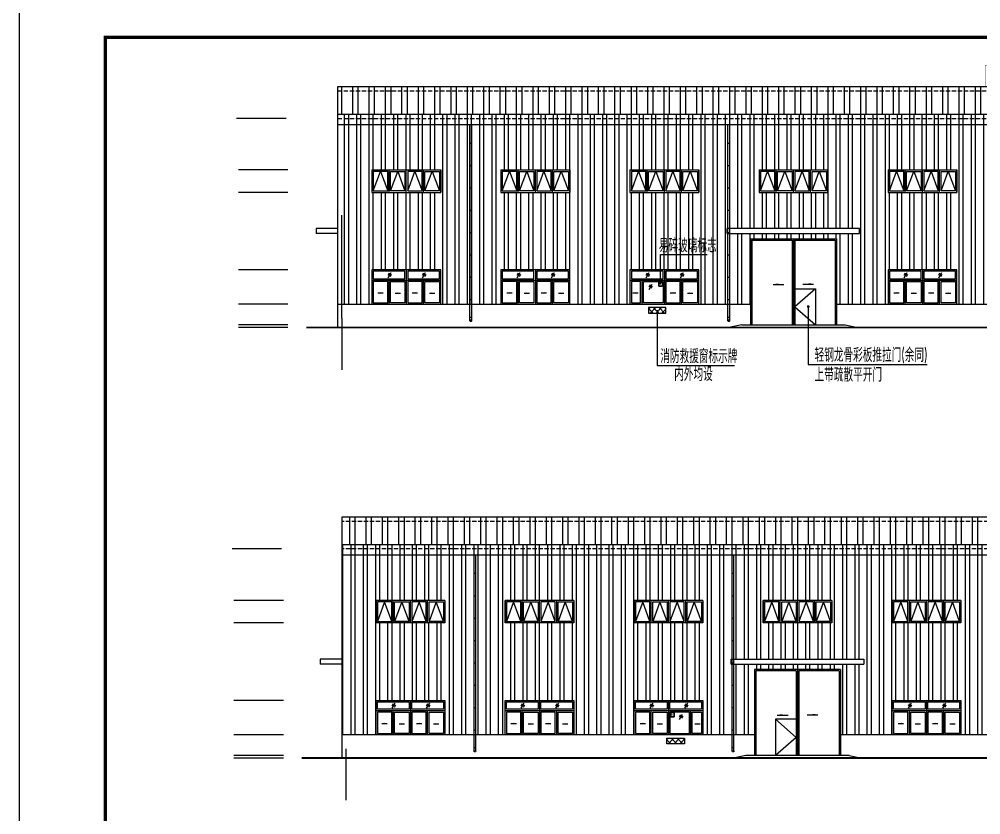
# Model space of a CAD drawing. Extents: x -266287 to 275962, y -324567 to 363765.
# Drawn here: x -220365 to -164476, y -203758 to -157517 of the extents above; entities that cross this region are included whole.
import ezdxf

# ---------------------------------------------------------------- set-up
doc = ezdxf.new("R2010")
doc.units = 0
doc.header["$LTSCALE"] = 1000
doc.linetypes.add('DASH', pattern=[0.35, 0.25, -0.1])
doc.layers.get('0').update_dxf_attribs({"linetype": 'CONTINUOUS'})
for name, color, linetype in [('AXIS', 3, 'CONTINUOUS'), ('DIM_ELEV', 3, 'CONTINUOUS'), ('DIM_LEAD', 3, 'CONTINUOUS'), ('E_WINDOW', 4, 'CONTINUOUS'), ('Elevation', 41, 'CONTINUOUS'), ('PUB_TITLE', 4, 'CONTINUOUS'), ('WALL', 9, 'CONTINUOUS'), ('WINDOW_TEXT', 7, 'CONTINUOUS')]:
    doc.layers.add(name, color=color, linetype=linetype)
doc.styles.add('TSSD_Num', font='Tssdeng.shx', dxfattribs={"width": 0.7, "bigfont": 'hztxt.shx'})

msp = doc.modelspace()

# ---------------------------------------------------------------- hatches: boundary and pattern name
h = msp.add_hatch()
h.set_pattern_fill('ANSI32', color=4, scale=200, angle=45, style=0)
h.set_pattern_definition([(90, (0, 0), (-952.5, 6e-14), []), (90, (317.5, 317.5), (-952.5, 6e-14), [])])
h.paths.add_polyline_path([(-201855.20461, -163029.98646), (-201855.20461, -161429.98646), (-164215.20461, -161429.98646), (-164215.20461, -161779.98646), (-134015.20461, -161779.98646), (-134015.20461, -161429.98646), (-96375.20461, -161429.98646), (-96375.20461, -163029.98646)])
h = msp.add_hatch()
h.set_pattern_fill('ANSI32', color=256, scale=150, angle=45, style=0)
h.set_pattern_definition([(90, (0, 0), (-714.375, 1e-13), []), (90, (238.1, 238.1), (-714.375, 1e-13), [])])
h.paths.add_polyline_path([(-201855.20461, -163029.98646), (-96375.20461, -163029.98646), (-96375.20461, -174079.83697), (-201855.20461, -174079.83697)])
h.paths.add_polyline_path([(-177865.20461, -174079.83697), (-172865.20461, -174079.83697), (-172865.20461, -170279.83646), (-177865.20461, -170279.83646)], flags=16)
h.paths.add_polyline_path([(-179215.20461, -169979.98646), (-171515.20461, -169979.98646), (-171515.20461, -169679.98646), (-179215.20461, -169679.98646)], flags=16)
h.paths.add_polyline_path([(-125365.20461, -174079.83697), (-120365.20461, -174079.83697), (-120365.20461, -170279.83646), (-125365.20461, -170279.83646)], flags=16)
h.paths.add_polyline_path([(-199865.20461, -174079.83697), (-195865.20461, -174079.83697), (-195865.20461, -172079.83713), (-199865.20461, -172079.83713)], flags=16)
h.paths.add_polyline_path([(-199865.20461, -167580.25264), (-195865.20461, -167580.25264), (-195865.20461, -166280.25264), (-199865.20461, -166280.25264)], flags=16)
h.paths.add_polyline_path([(-192365.20461, -167580.25264), (-188365.20461, -167580.25264), (-188365.20461, -166280.25264), (-192365.20461, -166280.25264)], flags=16)
h.paths.add_polyline_path([(-192365.20461, -174079.83697), (-188365.20461, -174079.83697), (-188365.20461, -172079.83713), (-192365.20461, -172079.83713)], flags=16)
h.paths.add_polyline_path([(-184865.20461, -167580.25264), (-180865.20461, -167580.25264), (-180865.20461, -166280.25264), (-184865.20461, -166280.25264)], flags=16)
h.paths.add_polyline_path([(-177365.20461, -167580.25264), (-173365.20461, -167580.25264), (-173365.20461, -166280.25264), (-177365.20461, -166280.25264)], flags=16)
h.paths.add_polyline_path([(-169865.20461, -167580.25264), (-165865.20461, -167580.25264), (-165865.20461, -166280.25264), (-169865.20461, -166280.25264)], flags=16)
h.paths.add_polyline_path([(-162365.20461, -167580.25264), (-158365.20461, -167580.25264), (-158365.20461, -166280.25264), (-162365.20461, -166280.25264)], flags=16)
h.paths.add_polyline_path([(-154865.20461, -167580.25264), (-150865.20461, -167580.25264), (-150865.20461, -166280.25264), (-154865.20461, -166280.25264)], flags=16)
h.paths.add_polyline_path([(-147365.20461, -167580.25264), (-143365.20461, -167580.25264), (-143365.20461, -166280.25264), (-147365.20461, -166280.25264)], flags=16)
h.paths.add_polyline_path([(-139865.20461, -167580.25264), (-135865.20461, -167580.25264), (-135865.20461, -166280.25264), (-139865.20461, -166280.25264)], flags=16)
h.paths.add_polyline_path([(-132365.20461, -167580.25264), (-128365.20461, -167580.25264), (-128365.20461, -166280.25264), (-132365.20461, -166280.25264)], flags=16)
h.paths.add_polyline_path([(-124865.20461, -167580.25264), (-120865.20461, -167580.25264), (-120865.20461, -166280.25264), (-124865.20461, -166280.25264)], flags=16)
h.paths.add_polyline_path([(-117365.20461, -167580.25264), (-113365.20461, -167580.25264), (-113365.20461, -166280.25264), (-117365.20461, -166280.25264)], flags=16)
h.paths.add_polyline_path([(-109865.20461, -167580.25264), (-105865.20461, -167580.25264), (-105865.20461, -166280.25264), (-109865.20461, -166280.25264)], flags=16)
h.paths.add_polyline_path([(-102365.20461, -167580.25264), (-98365.20461, -167580.25264), (-98365.20461, -166280.25264), (-102365.20461, -166280.25264)], flags=16)
h.paths.add_polyline_path([(-102365.20461, -174079.83697), (-98365.20461, -174079.83697), (-98365.20461, -172079.83713), (-102365.20461, -172079.83713)], flags=16)
h.paths.add_polyline_path([(-109865.20461, -174079.83697), (-105865.20461, -174079.83697), (-105865.20461, -172079.83713), (-109865.20461, -172079.83713)], flags=16)
h.paths.add_polyline_path([(-117365.20461, -174079.83697), (-113365.20461, -174079.83697), (-113365.20461, -172079.83713), (-117365.20461, -172079.83713)], flags=16)
h.paths.add_polyline_path([(-132365.20461, -174079.83697), (-128365.20461, -174079.83697), (-128365.20461, -172079.83713), (-132365.20461, -172079.83713)], flags=16)
h.paths.add_polyline_path([(-139865.20461, -174079.83697), (-135865.20461, -174079.83697), (-135865.20461, -172079.83713), (-139865.20461, -172079.83713)], flags=16)
h.paths.add_polyline_path([(-147365.20461, -174079.83697), (-143365.20461, -174079.83697), (-143365.20461, -172079.83713), (-147365.20461, -172079.83713)], flags=16)
h.paths.add_polyline_path([(-154865.20461, -174079.83697), (-150865.20461, -174079.83697), (-150865.20461, -172079.83713), (-154865.20461, -172079.83713)], flags=16)
h.paths.add_polyline_path([(-162365.20461, -174079.83697), (-158365.20461, -174079.83697), (-158365.20461, -172079.83713), (-162365.20461, -172079.83713)], flags=16)
h.paths.add_polyline_path([(-169865.20461, -174079.83697), (-165865.20461, -174079.83697), (-165865.20461, -172079.83713), (-169865.20461, -172079.83713)], flags=16)
h.paths.add_polyline_path([(-184865.20461, -174079.83697), (-180865.20461, -174079.83697), (-180865.20461, -172079.83713), (-184865.20461, -172079.83713)], flags=16)
h.paths.add_polyline_path([(-126715.20461, -169979.98646), (-119015.20461, -169979.98646), (-119015.20461, -169679.98646), (-126715.20461, -169679.98646)], flags=16)
for points in [[(-183114.35864, -172919.03767, 1), (-183052.92676, -172919.03767, 1)], [(-182377.02028, -197948.15678, -1), (-182438.45215, -197948.15678, -1)]]:
    msp.add_hatch(color=256).paths.add_polyline_path(points)
h = msp.add_hatch()
h.set_pattern_fill('ANSI32', color=4, scale=200, angle=45, style=0)
h.set_pattern_definition([(90, (-297991.4, -25029.1), (952.5, 6e-14), []), (90, (-298308.9, -24711.6), (952.5, 6e-14), [])])
h.paths.add_polyline_path([(-96136.17431, -188059.10558), (-96136.17431, -186459.10558), (-133776.17431, -186459.10558), (-133776.17431, -186809.10558), (-163976.17431, -186809.10558), (-163976.17431, -186459.10558), (-201616.17431, -186459.10558), (-201616.17431, -188059.10558)])
h = msp.add_hatch()
h.set_pattern_fill('ANSI32', color=256, scale=150, angle=45, style=0)
h.set_pattern_definition([(90, (-297991.4, -25029.1), (714.375, 1e-13), []), (90, (-298229.5, -24791), (714.375, 1e-13), [])])
h.paths.add_polyline_path([(-96136.17431, -188059.10558), (-201616.17431, -188059.10558), (-201616.17431, -199108.95608), (-96136.17431, -199108.95608)])
h.paths.add_polyline_path([(-120126.17431, -199108.95608), (-125126.17431, -199108.95608), (-125126.17431, -195308.95558), (-120126.17431, -195308.95558)], flags=16)
h.paths.add_polyline_path([(-118776.17431, -195009.10558), (-126476.17431, -195009.10558), (-126476.17431, -194709.10558), (-118776.17431, -194709.10558)], flags=16)
h.paths.add_polyline_path([(-172626.17431, -199108.95608), (-177626.17431, -199108.95608), (-177626.17431, -195308.95558), (-172626.17431, -195308.95558)], flags=16)
h.paths.add_polyline_path([(-98126.17431, -199108.95608), (-102126.17431, -199108.95608), (-102126.17431, -197108.95625), (-98126.17431, -197108.95625)], flags=16)
h.paths.add_polyline_path([(-98126.17431, -192609.37175), (-102126.17431, -192609.37175), (-102126.17431, -191309.37175), (-98126.17431, -191309.37175)], flags=16)
h.paths.add_polyline_path([(-105626.17431, -192609.37175), (-109626.17431, -192609.37175), (-109626.17431, -191309.37175), (-105626.17431, -191309.37175)], flags=16)
h.paths.add_polyline_path([(-105626.17431, -199108.95608), (-109626.17431, -199108.95608), (-109626.17431, -197108.95625), (-105626.17431, -197108.95625)], flags=16)
h.paths.add_polyline_path([(-113126.17431, -192609.37175), (-117126.17431, -192609.37175), (-117126.17431, -191309.37175), (-113126.17431, -191309.37175)], flags=16)
h.paths.add_polyline_path([(-120626.17431, -192609.37175), (-124626.17431, -192609.37175), (-124626.17431, -191309.37175), (-120626.17431, -191309.37175)], flags=16)
h.paths.add_polyline_path([(-128126.17431, -192609.37175), (-132126.17431, -192609.37175), (-132126.17431, -191309.37175), (-128126.17431, -191309.37175)], flags=16)
h.paths.add_polyline_path([(-135626.17431, -192609.37175), (-139626.17431, -192609.37175), (-139626.17431, -191309.37175), (-135626.17431, -191309.37175)], flags=16)
h.paths.add_polyline_path([(-143126.17431, -192609.37175), (-147126.17431, -192609.37175), (-147126.17431, -191309.37175), (-143126.17431, -191309.37175)], flags=16)
h.paths.add_polyline_path([(-150626.17431, -192609.37175), (-154626.17431, -192609.37175), (-154626.17431, -191309.37175), (-150626.17431, -191309.37175)], flags=16)
h.paths.add_polyline_path([(-158126.17431, -192609.37175), (-162126.17431, -192609.37175), (-162126.17431, -191309.37175), (-158126.17431, -191309.37175)], flags=16)
h.paths.add_polyline_path([(-165626.17431, -192609.37175), (-169626.17431, -192609.37175), (-169626.17431, -191309.37175), (-165626.17431, -191309.37175)], flags=16)
h.paths.add_polyline_path([(-173126.17431, -192609.37175), (-177126.17431, -192609.37175), (-177126.17431, -191309.37175), (-173126.17431, -191309.37175)], flags=16)
h.paths.add_polyline_path([(-180626.17431, -192609.37175), (-184626.17431, -192609.37175), (-184626.17431, -191309.37175), (-180626.17431, -191309.37175)], flags=16)
h.paths.add_polyline_path([(-188126.17431, -192609.37175), (-192126.17431, -192609.37175), (-192126.17431, -191309.37175), (-188126.17431, -191309.37175)], flags=16)
h.paths.add_polyline_path([(-195626.17431, -192609.37175), (-199626.17431, -192609.37175), (-199626.17431, -191309.37175), (-195626.17431, -191309.37175)], flags=16)
h.paths.add_polyline_path([(-195626.17431, -199108.95608), (-199626.17431, -199108.95608), (-199626.17431, -197108.95625), (-195626.17431, -197108.95625)], flags=16)
h.paths.add_polyline_path([(-188126.17431, -199108.95608), (-192126.17431, -199108.95608), (-192126.17431, -197108.95625), (-188126.17431, -197108.95625)], flags=16)
h.paths.add_polyline_path([(-180626.17431, -199108.95608), (-184626.17431, -199108.95608), (-184626.17431, -197108.95625), (-180626.17431, -197108.95625)], flags=16)
h.paths.add_polyline_path([(-165626.17431, -199108.95608), (-169626.17431, -199108.95608), (-169626.17431, -197108.95625), (-165626.17431, -197108.95625)], flags=16)
h.paths.add_polyline_path([(-158126.17431, -199108.95608), (-162126.17431, -199108.95608), (-162126.17431, -197108.95625), (-158126.17431, -197108.95625)], flags=16)
h.paths.add_polyline_path([(-150626.17431, -199108.95608), (-154626.17431, -199108.95608), (-154626.17431, -197108.95625), (-150626.17431, -197108.95625)], flags=16)
h.paths.add_polyline_path([(-143126.17431, -199108.95608), (-147126.17431, -199108.95608), (-147126.17431, -197108.95625), (-143126.17431, -197108.95625)], flags=16)
h.paths.add_polyline_path([(-135626.17431, -199108.95608), (-139626.17431, -199108.95608), (-139626.17431, -197108.95625), (-135626.17431, -197108.95625)], flags=16)
h.paths.add_polyline_path([(-128126.17431, -199108.95608), (-132126.17431, -199108.95608), (-132126.17431, -197108.95625), (-128126.17431, -197108.95625)], flags=16)
h.paths.add_polyline_path([(-113126.17431, -199108.95608), (-117126.17431, -199108.95608), (-117126.17431, -197108.95625), (-113126.17431, -197108.95625)], flags=16)
h.paths.add_polyline_path([(-171276.17431, -195009.10558), (-178976.17431, -195009.10558), (-178976.17431, -194709.10558), (-171276.17431, -194709.10558)], flags=16)
at = {"layer": 'WALL'}
h = msp.add_hatch(dxfattribs=at)
h.set_pattern_fill('ANSI37', color=1, scale=150, style=0)
h.set_pattern_definition([(135, (-377916.6, -340209.23), (168.3798, 168.3798), []), (45, (-377916.6, -340209.23), (168.3798, -168.3798), [])])
h.paths.add_polyline_path([(-182775.69918, -174279.83697), (-182775.69918, -174606.15401), (-183790.78771, -174606.15401), (-183790.78771, -174279.83697)])
h = msp.add_hatch(dxfattribs=at)
h.set_pattern_fill('ANSI37', color=1, scale=150, style=0)
h.set_pattern_definition([(45, (12425.21, -365238.35), (-168.3798, 168.3798), []), (135, (12425.21, -365238.35), (-168.3798, -168.3798), [])])
h.paths.add_polyline_path([(-182715.67974, -199308.95608), (-182715.67974, -199635.27312), (-181700.5912, -199635.27312), (-181700.5912, -199308.95608)])

# ---------------------------------------------------------------- linework, layer by layer
for p, q in [((-201855.20461, -175429.83697), (-201855.20461, -161429.98646)), ((-201855.20461, -161429.98646), (-201615.20461, -161429.98646)), ((-201855.20461, -161429.98646), (-96615.20461, -161429.98646)), ((-201855.20461, -163029.98646), (-96375.20461, -163029.98646)), ((-201855.20461, -163629.98646), (-96615.20461, -163629.98646)), ((-199785.20461, -167500.25264), (-199365.20461, -166360.25264)), ((-199365.20461, -166360.25264), (-198945.20461, -167500.25264)), ((-198785.20461, -167500.25264), (-198365.20461, -166360.25264)), ((-198365.20461, -166360.25264), (-197945.20461, -167500.25264)), ((-197785.20461, -167500.25264), (-197365.20461, -166360.25264)), ((-197365.20461, -166360.25264), (-196945.20461, -167500.25264)), ((-196785.20461, -167500.25264), (-196365.20461, -166360.25264)), ((-196365.20461, -166360.25264), (-195945.20461, -167500.25264)), ((-192285.20461, -167500.25264), (-191865.20461, -166360.25264)), ((-191865.20461, -166360.25264), (-191445.20461, -167500.25264)), ((-191285.20461, -167500.25264), (-190865.20461, -166360.25264)), ((-190865.20461, -166360.25264), (-190445.20461, -167500.25264)), ((-190285.20461, -167500.25264), (-189865.20461, -166360.25264)), ((-189865.20461, -166360.25264), (-189445.20461, -167500.25264)), ((-189285.20461, -167500.25264), (-188865.20461, -166360.25264)), ((-188865.20461, -166360.25264), (-188445.20461, -167500.25264)), ((-184785.20461, -167500.25264), (-184365.20461, -166360.25264)), ((-184365.20461, -166360.25264), (-183945.20461, -167500.25264)), ((-183785.20461, -167500.25264), (-183365.20461, -166360.25264)), ((-183365.20461, -166360.25264), (-182945.20461, -167500.25264)), ((-182785.20461, -167500.25264), (-182365.20461, -166360.25264)), ((-182365.20461, -166360.25264), (-181945.20461, -167500.25264)), ((-181785.20461, -167500.25264), (-181365.20461, -166360.25264)), ((-181365.20461, -166360.25264), (-180945.20461, -167500.25264)), ((-177285.20461, -167500.25264), (-176865.20461, -166360.25264)), ((-176865.20461, -166360.25264), (-176445.20461, -167500.25264)), ((-176285.20461, -167500.25264), (-175865.20461, -166360.25264)), ((-175865.20461, -166360.25264), (-175445.20461, -167500.25264)), ((-175285.20461, -167500.25264), (-174865.20461, -166360.25264)), ((-174865.20461, -166360.25264), (-174445.20461, -167500.25264)), ((-174285.20461, -167500.25264), (-173865.20461, -166360.25264)), ((-173865.20461, -166360.25264), (-173445.20461, -167500.25264)), ((-169785.20461, -167500.25264), (-169365.20461, -166360.25264)), ((-169365.20461, -166360.25264), (-168945.20461, -167500.25264)), ((-168785.20461, -167500.25264), (-168365.20461, -166360.25264)), ((-168365.20461, -166360.25264), (-167945.20461, -167500.25264)), ((-167785.20461, -167500.25264), (-167365.20461, -166360.25264)), ((-167365.20461, -166360.25264), (-166945.20461, -167500.25264)), ((-166785.20461, -167500.25264), (-166365.20461, -166360.25264)), ((-166365.20461, -166360.25264), (-165945.20461, -167500.25264)), ((-201615.20461, -174888.68164), (-201615.20461, -168906.31156)), ((-183085.78956, -172918.30298), (-183085.78956, -171182.62481)), ((-183085.78956, -171182.62481), (-180371.22849, -171182.62481)), ((-183186.82115, -172809.83697), (-183186.82115, -173028.41338)), ((-183186.82115, -173028.41338), (-182995.20461, -173028.41338)), ((-201855.20461, -174079.83697), (-177865.20461, -174079.83697)), ((-172865.20461, -174079.83697), (-125365.20461, -174079.83697)), ((-178365.20461, -175279.83697), (-179115.20461, -175429.83697)), ((-178365.20461, -175279.83697), (-172365.20461, -175279.83697)), ((-172365.20461, -175279.83697), (-171615.20461, -175429.83697)), ((-201616.17431, -186459.10558), (-201616.17431, -200458.95608)), ((-201376.17431, -186459.10558), (-201616.17431, -186459.10558)), ((-96136.17431, -186459.10558), (-201376.17431, -186459.10558)), ((-96136.17431, -188059.10558), (-201616.17431, -188059.10558)), ((-201376.17431, -188659.10558), (-201616.17431, -188659.10558)), ((-96136.17431, -188659.10558), (-201376.17431, -188659.10558)), ((-199126.17431, -191389.37175), (-199546.17431, -192529.37175)), ((-198706.17431, -192529.37175), (-199126.17431, -191389.37175)), ((-198126.17431, -191389.37175), (-198546.17431, -192529.37175)), ((-197706.17431, -192529.37175), (-198126.17431, -191389.37175)), ((-197126.17431, -191389.37175), (-197546.17431, -192529.37175)), ((-196706.17431, -192529.37175), (-197126.17431, -191389.37175)), ((-196126.17431, -191389.37175), (-196546.17431, -192529.37175)), ((-195706.17431, -192529.37175), (-196126.17431, -191389.37175)), ((-191626.17431, -191389.37175), (-192046.17431, -192529.37175)), ((-191206.17431, -192529.37175), (-191626.17431, -191389.37175)), ((-190626.17431, -191389.37175), (-191046.17431, -192529.37175)), ((-190206.17431, -192529.37175), (-190626.17431, -191389.37175)), ((-189626.17431, -191389.37175), (-190046.17431, -192529.37175)), ((-189206.17431, -192529.37175), (-189626.17431, -191389.37175)), ((-188626.17431, -191389.37175), (-189046.17431, -192529.37175)), ((-188206.17431, -192529.37175), (-188626.17431, -191389.37175)), ((-184126.17431, -191389.37175), (-184546.17431, -192529.37175)), ((-183706.17431, -192529.37175), (-184126.17431, -191389.37175)), ((-183126.17431, -191389.37175), (-183546.17431, -192529.37175)), ((-182706.17431, -192529.37175), (-183126.17431, -191389.37175)), ((-182126.17431, -191389.37175), (-182546.17431, -192529.37175)), ((-181706.17431, -192529.37175), (-182126.17431, -191389.37175)), ((-181126.17431, -191389.37175), (-181546.17431, -192529.37175)), ((-180706.17431, -192529.37175), (-181126.17431, -191389.37175)), ((-176626.17431, -191389.37175), (-177046.17431, -192529.37175)), ((-176206.17431, -192529.37175), (-176626.17431, -191389.37175)), ((-175626.17431, -191389.37175), (-176046.17431, -192529.37175)), ((-175206.17431, -192529.37175), (-175626.17431, -191389.37175)), ((-174626.17431, -191389.37175), (-175046.17431, -192529.37175)), ((-174206.17431, -192529.37175), (-174626.17431, -191389.37175)), ((-173626.17431, -191389.37175), (-174046.17431, -192529.37175)), ((-173206.17431, -192529.37175), (-173626.17431, -191389.37175)), ((-169126.17431, -191389.37175), (-169546.17431, -192529.37175)), ((-168706.17431, -192529.37175), (-169126.17431, -191389.37175)), ((-168126.17431, -191389.37175), (-168546.17431, -192529.37175)), ((-167706.17431, -192529.37175), (-168126.17431, -191389.37175)), ((-167126.17431, -191389.37175), (-167546.17431, -192529.37175)), ((-166706.17431, -192529.37175), (-167126.17431, -191389.37175)), ((-166126.17431, -191389.37175), (-166546.17431, -192529.37175)), ((-165706.17431, -192529.37175), (-166126.17431, -191389.37175)), ((-182304.55777, -197838.95608), (-182304.55777, -198057.53249)), ((-182304.55777, -198057.53249), (-182496.17431, -198057.53249)), ((-177626.17431, -199108.95608), (-201616.17431, -199108.95608)), ((-125126.17431, -199108.95608), (-172626.17431, -199108.95608)), ((-178126.17431, -200308.95608), (-178876.17431, -200458.95608)), ((-172126.17431, -200308.95608), (-178126.17431, -200308.95608)), ((-172126.17431, -200308.95608), (-171376.17431, -200458.95608))]:
    msp.add_line(p, q)
at = {"linetype": 'DASH'}
for p, q in [((-201855.20461, -161679.98646), (-96375.20461, -161679.98646)), ((-201855.20461, -163279.98646), (-96375.20461, -163279.98646)), ((-96136.17431, -186709.10558), (-201616.17431, -186709.10558)), ((-96136.17431, -188309.10558), (-201616.17431, -188309.10558))]:
    msp.add_line(p, q, dxfattribs=at)
for points, const_width in [([(-96375.20461, -175429.83697), (-96375.20461, -161429.98646), (-134015.20461, -161429.98646), (-134015.20461, -160179.57715), (-164215.20461, -160179.57715), (-164215.20461, -161429.98646), (-201855.20461, -161429.98646), (-201855.20461, -175429.83697)], 20), ([(-96375.20461, -163029.98646), (-201855.20461, -163029.98646)], 20), ([(-201855.20461, -163629.98646), (-96375.20461, -163629.98646)], 20), ([(-201855.20461, -169979.98646), (-203115.04655, -169979.98646), (-203115.04655, -169679.98646), (-201855.20461, -169679.98646)], 20), ([(-179215.20461, -169979.98646), (-171515.20461, -169979.98646), (-171515.20461, -169679.98646), (-179215.20461, -169679.98646), (-179215.20461, -169979.98646)], 20), ([(-203680.11377, -175429.83697), (-94051.11179, -175429.83697)], 100), ([(-201616.17431, -200458.95608), (-201616.17431, -186459.10558), (-163976.17431, -186459.10558), (-163976.17431, -185208.69627), (-133776.17431, -185208.69627), (-133776.17431, -186459.10558), (-96136.17431, -186459.10558), (-96136.17431, -200458.95608)], 20), ([(-201616.17431, -188059.10558), (-96136.17431, -188059.10558)], 20), ([(-96136.17431, -188659.10558), (-201616.17431, -188659.10558)], 20), ([(-201616.17431, -195009.10558), (-202876.01625, -195009.10558), (-202876.01625, -194709.10558), (-201616.17431, -194709.10558)], 20), ([(-171276.17431, -195009.10558), (-178976.17431, -195009.10558), (-178976.17431, -194709.10558), (-171276.17431, -194709.10558), (-171276.17431, -195009.10558)], 20), ([(-94311.26514, -200458.95608), (-203940.26712, -200458.95608)], 100)]:
    msp.add_lwpolyline(points, dxfattribs=dict(const_width=const_width))
for points in [[(-183186.82115, -172809.83697), (-182995.20461, -172809.83697), (-182995.20461, -173028.41338), (-183186.82115, -173028.41338)], [(-182304.55777, -197838.95608), (-182496.17431, -197838.95608), (-182496.17431, -198057.53249), (-182304.55777, -198057.53249)]]:
    msp.add_lwpolyline(points, close=True)
at = {"layer": 'AXIS'}
for p, q in [((-194170.22736, -175040.65402), (-194170.26908, -163629.98646)), ((-194060.23709, -175040.65402), (-194060.32576, -163629.98646)), ((-179170.22736, -175040.65402), (-179170.26908, -163629.98646)), ((-179060.23709, -175040.65402), (-179060.32576, -163629.98646)), ((-194170.32061, -164713.30058), (-194060.36837, -164713.30058)), ((-179170.32061, -164713.30058), (-179060.36837, -164713.30058)), ((-194170.27399, -166013.435), (-194060.32174, -166013.435)), ((-179170.27399, -166013.435), (-179060.32174, -166013.435)), ((-194170.22736, -167313.56943), (-194060.27511, -167313.56943)), ((-179170.22736, -167313.56943), (-179060.27511, -167313.56943)), ((-194170.18073, -168613.70385), (-194060.22849, -168613.70385)), ((-179170.18073, -168613.70385), (-179060.22849, -168613.70385)), ((-194170.18073, -169913.83827), (-194060.22849, -169913.83827)), ((-179170.18073, -169913.83827), (-179060.22849, -169913.83827)), ((-194170.22917, -171213.9727), (-194060.27693, -171213.9727)), ((-179170.22917, -171213.9727), (-179060.27693, -171213.9727)), ((-194170.18073, -172514.10712), (-194060.22849, -172514.10712)), ((-179170.18073, -172514.10712), (-179060.22849, -172514.10712)), ((-194170.19886, -173814.24111), (-194060.24662, -173814.24111)), ((-179170.19886, -173814.24111), (-179060.24662, -173814.24111)), ((-201615.20461, -174888.68164), (-201615.20461, -177888.68164)), ((-194170.22736, -174842.2459), (-194060.27511, -174842.2459)), ((-179170.22736, -174842.2459), (-179060.27511, -174842.2459)), ((-193931.14183, -200069.77313), (-193931.05316, -188659.10558)), ((-193821.15156, -200069.77313), (-193821.10984, -188659.10558)), ((-178931.14183, -200069.77313), (-178931.05316, -188659.10558)), ((-178821.15156, -200069.77313), (-178821.10984, -188659.10558)), ((-193821.0583, -189742.41969), (-193931.01054, -189742.41969)), ((-178821.0583, -189742.41969), (-178931.01054, -189742.41969)), ((-193821.10493, -191042.55412), (-193931.05717, -191042.55412)), ((-178821.10493, -191042.55412), (-178931.05717, -191042.55412)), ((-193821.15156, -192342.68854), (-193931.1038, -192342.68854)), ((-178821.15156, -192342.68854), (-178931.1038, -192342.68854)), ((-193821.19818, -193642.82296), (-193931.15043, -193642.82296)), ((-178821.19818, -193642.82296), (-178931.15043, -193642.82296)), ((-193821.19818, -194942.95738), (-193931.15043, -194942.95738)), ((-178821.19818, -194942.95738), (-178931.15043, -194942.95738)), ((-193821.14974, -196243.09181), (-193931.10199, -196243.09181)), ((-178821.14974, -196243.09181), (-178931.10199, -196243.09181)), ((-193821.19818, -197543.22623), (-193931.15043, -197543.22623)), ((-178821.19818, -197543.22623), (-178931.15043, -197543.22623)), ((-193821.18005, -198843.36023), (-193931.1323, -198843.36023)), ((-178821.18005, -198843.36023), (-178931.1323, -198843.36023)), ((-201376.17431, -199917.80075), (-201376.17431, -202917.80075)), ((-193821.15156, -199871.36501), (-193931.1038, -199871.36501)), ((-178821.15156, -199871.36501), (-178931.1038, -199871.36501))]:
    msp.add_line(p, q, dxfattribs=at)
at = {"layer": 'AXIS', "extrusion": (0, 0, -1)}
for centre in [(-194115.21321, -175040.65464), (-179115.21321, -175040.65464)]:
    msp.add_ellipse(centre, major_axis=(-54.97612, -0.00029), ratio=0.5962957676, dxfattribs=at)
at = {"layer": 'AXIS'}
for centre in [(-193876.1657, -200069.77375), (-178876.1657, -200069.77375)]:
    msp.add_ellipse(centre, major_axis=(54.97612, -0.00029), ratio=0.5962957676, dxfattribs=at)
at = {"layer": 'DIM_ELEV'}
for p, q in [((-204856.94467, -163279.98646), (-207734.08022, -163279.98646)), ((-204745.21715, -166280.25264), (-207622.3527, -166280.25264)), ((-204745.21715, -167580.25264), (-207622.3527, -167580.25264)), ((-204745.21715, -172079.83713), (-207622.3527, -172079.83713)), ((-204745.21715, -174079.83697), (-207622.3527, -174079.83697)), ((-204745.21715, -175279.98646), (-207622.3527, -175279.98646)), ((-204745.21715, -175429.83697), (-207622.3527, -175429.83697)), ((-205117.09803, -188309.10558), (-207994.23358, -188309.10558)), ((-205005.3705, -191309.37175), (-207882.50605, -191309.37175)), ((-205005.3705, -192609.37175), (-207882.50605, -192609.37175)), ((-205005.3705, -197108.95625), (-207882.50605, -197108.95625)), ((-205005.3705, -199108.95608), (-207882.50605, -199108.95608)), ((-205005.3705, -200309.10558), (-207882.50605, -200309.10558)), ((-205005.3705, -200458.95608), (-207882.50605, -200458.95608))]:
    msp.add_line(p, q, dxfattribs=at)
at = {"layer": 'DIM_LEAD'}
for p, q in [((-174505.60205, -174217.79309), (-174505.3782, -177593.41213)), ((-183286.99758, -174421.61162), (-183286.99758, -177642.61342)), ((-183286.99758, -177642.61342), (-178783.19274, -177642.61342)), ((-174505.3782, -177593.41213), (-167595.53856, -177593.41213))]:
    msp.add_line(p, q, dxfattribs=at)
at = {"layer": 'DIM_LEAD', "const_width": 80}
msp.add_lwpolyline([(-174505.60449, -174177.79309, 1), (-174505.59961, -174257.79309, 1)], format="xyb", close=True, dxfattribs=at)
at = {"layer": 'E_WINDOW', "linetype": 'Continuous'}
for p, q in [((-199865.20461, -166280.25264), (-195865.20461, -166280.25264)), ((-199865.20461, -166280.25264), (-199865.20461, -167580.25264)), ((-198865.20461, -167580.25264), (-198865.20461, -166280.25264)), ((-197865.20461, -167580.25264), (-197865.20461, -166280.25264)), ((-196865.20461, -167580.25264), (-196865.20461, -166280.25264)), ((-195865.20461, -167580.25264), (-195865.20461, -166280.25264)), ((-195865.20461, -166280.25264), (-195865.20461, -167580.25264)), ((-192365.20461, -166280.25264), (-188365.20461, -166280.25264)), ((-192365.20461, -166280.25264), (-192365.20461, -167580.25264)), ((-191365.20461, -167580.25264), (-191365.20461, -166280.25264)), ((-190365.20461, -167580.25264), (-190365.20461, -166280.25264)), ((-189365.20461, -167580.25264), (-189365.20461, -166280.25264)), ((-188365.20461, -167580.25264), (-188365.20461, -166280.25264)), ((-188365.20461, -166280.25264), (-188365.20461, -167580.25264)), ((-184865.20461, -166280.25264), (-180865.20461, -166280.25264)), ((-184865.20461, -166280.25264), (-184865.20461, -167580.25264)), ((-183865.20461, -167580.25264), (-183865.20461, -166280.25264)), ((-182865.20461, -167580.25264), (-182865.20461, -166280.25264)), ((-181865.20461, -167580.25264), (-181865.20461, -166280.25264)), ((-180865.20461, -167580.25264), (-180865.20461, -166280.25264)), ((-180865.20461, -166280.25264), (-180865.20461, -167580.25264)), ((-177365.20461, -166280.25264), (-173365.20461, -166280.25264)), ((-177365.20461, -166280.25264), (-177365.20461, -167580.25264)), ((-176365.20461, -167580.25264), (-176365.20461, -166280.25264)), ((-175365.20461, -167580.25264), (-175365.20461, -166280.25264)), ((-174365.20461, -167580.25264), (-174365.20461, -166280.25264)), ((-173365.20461, -167580.25264), (-173365.20461, -166280.25264)), ((-173365.20461, -166280.25264), (-173365.20461, -167580.25264)), ((-169865.20461, -166280.25264), (-165865.20461, -166280.25264)), ((-169865.20461, -166280.25264), (-169865.20461, -167580.25264)), ((-168865.20461, -167580.25264), (-168865.20461, -166280.25264)), ((-167865.20461, -167580.25264), (-167865.20461, -166280.25264)), ((-166865.20461, -167580.25264), (-166865.20461, -166280.25264)), ((-165865.20461, -167580.25264), (-165865.20461, -166280.25264)), ((-165865.20461, -166280.25264), (-165865.20461, -167580.25264)), ((-199865.20461, -167580.25264), (-195865.20461, -167580.25264)), ((-192365.20461, -167580.25264), (-188365.20461, -167580.25264)), ((-184865.20461, -167580.25264), (-180865.20461, -167580.25264)), ((-177365.20461, -167580.25264), (-173365.20461, -167580.25264)), ((-169865.20461, -167580.25264), (-165865.20461, -167580.25264)), ((-177865.20461, -170279.83646), (-172865.20461, -170279.83646)), ((-177865.20461, -170279.83646), (-177865.20461, -175279.83697)), ((-177785.20461, -170359.8363), (-177785.20461, -175279.83697)), ((-177785.20461, -170359.8363), (-175445.20461, -170359.8363)), ((-175445.20461, -170359.8363), (-175445.20461, -175279.83697)), ((-175365.20461, -170279.83646), (-175365.20461, -175279.83697)), ((-175285.20461, -170359.8363), (-172945.20461, -170359.8363)), ((-175285.20461, -170359.8363), (-175285.20461, -175279.83697)), ((-172945.20461, -170359.8363), (-172945.20461, -175279.83697)), ((-172865.20461, -170279.83646), (-172865.20461, -175279.83697)), ((-197865.20461, -172079.83713), (-197865.20461, -174079.83697)), ((-190365.20461, -172079.83713), (-190365.20461, -174079.83697)), ((-182865.20461, -172079.83713), (-182865.20461, -174079.83697)), ((-167865.20461, -172079.83713), (-167865.20461, -174079.83697)), ((-199865.20461, -172679.83697), (-195865.20461, -172679.83697)), ((-198922.43447, -172388.10532), (-198845.96374, -172261.10954)), ((-198922.11577, -172539.62244), (-198747.12191, -172239.31227)), ((-198865.20461, -174079.83697), (-198865.20461, -172679.83697)), ((-198790.13749, -172465.19615), (-198717.35302, -172336.05234)), ((-196922.43447, -172388.10532), (-196845.96374, -172261.10954)), ((-196922.11577, -172539.62244), (-196747.12191, -172239.31227)), ((-196865.20461, -174079.83697), (-196865.20461, -172679.83697)), ((-196790.13749, -172465.19615), (-196717.35302, -172336.05234)), ((-192365.20461, -172679.83697), (-188365.20461, -172679.83697)), ((-191422.43447, -172388.10532), (-191345.96374, -172261.10954)), ((-191422.11577, -172539.62244), (-191247.12191, -172239.31227)), ((-191365.20461, -174079.83697), (-191365.20461, -172679.83697)), ((-191290.13749, -172465.19615), (-191217.35302, -172336.05234)), ((-189422.43447, -172388.10532), (-189345.96374, -172261.10954)), ((-189422.11577, -172539.62244), (-189247.12191, -172239.31227)), ((-189365.20461, -174079.83697), (-189365.20461, -172679.83697)), ((-189290.13749, -172465.19615), (-189217.35302, -172336.05234)), ((-184865.20461, -172679.83697), (-180865.20461, -172679.83697)), ((-184165.20461, -174079.83697), (-184165.20461, -172679.83697)), ((-183922.43447, -172388.10532), (-183845.96374, -172261.10954)), ((-183922.11577, -172539.62244), (-183747.12191, -172239.31227)), ((-183790.13749, -172465.19615), (-183717.35302, -172336.05234)), ((-181922.43447, -172388.10532), (-181845.96374, -172261.10954)), ((-181922.11577, -172539.62244), (-181747.12191, -172239.31227)), ((-181865.20461, -174079.83697), (-181865.20461, -172679.83697)), ((-181790.13749, -172465.19615), (-181717.35302, -172336.05234)), ((-169865.20461, -172679.83697), (-165865.20461, -172679.83697)), ((-168922.43447, -172388.10532), (-168845.96374, -172261.10954)), ((-168922.11577, -172539.62244), (-168747.12191, -172239.31227)), ((-168865.20461, -174079.83697), (-168865.20461, -172679.83697)), ((-168790.13749, -172465.19615), (-168717.35302, -172336.05234)), ((-166922.43447, -172388.10532), (-166845.96374, -172261.10954)), ((-166922.11577, -172539.62244), (-166747.12191, -172239.31227)), ((-166865.20461, -174079.83697), (-166865.20461, -172679.83697)), ((-166790.13749, -172465.19615), (-166717.35302, -172336.05234)), ((-183756.63098, -173066.68079), (-183680.16025, -172939.68501)), ((-183756.31228, -173218.19792), (-183581.31842, -172917.88775)), ((-183624.33399, -173143.77162), (-183551.54952, -173014.62781)), ((-176541.3641, -172938.66132), (-176258.78687, -172891.90538)), ((-176541.3641, -172938.66132), (-175919.10289, -172938.66132)), ((-175285.20461, -173179.83697), (-175285.20461, -175279.83697)), ((-175285.20461, -173179.83697), (-174085.20461, -173179.83697)), ((-174085.20461, -173179.83697), (-175285.20461, -174229.83697)), ((-174189.04512, -172938.66132), (-174811.30633, -172938.66132)), ((-174189.04512, -172938.66132), (-174471.62235, -172891.90538)), ((-174085.20461, -173179.83697), (-174085.20461, -175279.83697)), ((-199209.6393, -173448.67055), (-199520.76991, -173448.67055)), ((-199209.6393, -173448.67055), (-199350.92792, -173425.29258)), ((-198520.76991, -173448.67055), (-198379.48129, -173425.29258)), ((-198520.76991, -173448.67055), (-198209.6393, -173448.67055)), ((-197209.6393, -173448.67055), (-197520.76991, -173448.67055)), ((-197209.6393, -173448.67055), (-197350.92792, -173425.29258)), ((-196520.76991, -173448.67055), (-196379.48129, -173425.29258)), ((-196520.76991, -173448.67055), (-196209.6393, -173448.67055)), ((-191709.6393, -173448.67055), (-192020.76991, -173448.67055)), ((-191709.6393, -173448.67055), (-191850.92792, -173425.29258)), ((-191020.76991, -173448.67055), (-190879.48129, -173425.29258)), ((-191020.76991, -173448.67055), (-190709.6393, -173448.67055)), ((-189709.6393, -173448.67055), (-190020.76991, -173448.67055)), ((-189709.6393, -173448.67055), (-189850.92792, -173425.29258)), ((-189020.76991, -173448.67055), (-188879.48129, -173425.29258)), ((-189020.76991, -173448.67055), (-188709.6393, -173448.67055)), ((-184386.53794, -173448.67055), (-184697.66855, -173448.67055)), ((-184386.53794, -173448.67055), (-184527.82656, -173425.29258)), ((-182209.6393, -173448.67055), (-182520.76991, -173448.67055)), ((-182209.6393, -173448.67055), (-182350.92792, -173425.29258)), ((-181520.76991, -173448.67055), (-181379.48129, -173425.29258)), ((-181520.76991, -173448.67055), (-181209.6393, -173448.67055)), ((-169209.6393, -173448.67055), (-169520.76991, -173448.67055)), ((-169209.6393, -173448.67055), (-169350.92792, -173425.29258)), ((-168520.76991, -173448.67055), (-168379.48129, -173425.29258)), ((-168520.76991, -173448.67055), (-168209.6393, -173448.67055)), ((-167209.6393, -173448.67055), (-167520.76991, -173448.67055)), ((-167209.6393, -173448.67055), (-167350.92792, -173425.29258)), ((-166520.76991, -173448.67055), (-166379.48129, -173425.29258)), ((-166520.76991, -173448.67055), (-166209.6393, -173448.67055)), ((-175285.20461, -174229.83697), (-174085.20461, -175279.83697)), ((-195626.17431, -191309.37175), (-199626.17431, -191309.37175)), ((-199626.17431, -192609.37175), (-199626.17431, -191309.37175)), ((-199626.17431, -191309.37175), (-199626.17431, -192609.37175)), ((-198626.17431, -192609.37175), (-198626.17431, -191309.37175)), ((-197626.17431, -192609.37175), (-197626.17431, -191309.37175)), ((-196626.17431, -192609.37175), (-196626.17431, -191309.37175)), ((-195626.17431, -191309.37175), (-195626.17431, -192609.37175)), ((-188126.17431, -191309.37175), (-192126.17431, -191309.37175)), ((-192126.17431, -192609.37175), (-192126.17431, -191309.37175)), ((-192126.17431, -191309.37175), (-192126.17431, -192609.37175)), ((-191126.17431, -192609.37175), (-191126.17431, -191309.37175)), ((-190126.17431, -192609.37175), (-190126.17431, -191309.37175)), ((-189126.17431, -192609.37175), (-189126.17431, -191309.37175)), ((-188126.17431, -191309.37175), (-188126.17431, -192609.37175)), ((-180626.17431, -191309.37175), (-184626.17431, -191309.37175)), ((-184626.17431, -192609.37175), (-184626.17431, -191309.37175)), ((-184626.17431, -191309.37175), (-184626.17431, -192609.37175)), ((-183626.17431, -192609.37175), (-183626.17431, -191309.37175)), ((-182626.17431, -192609.37175), (-182626.17431, -191309.37175)), ((-181626.17431, -192609.37175), (-181626.17431, -191309.37175)), ((-180626.17431, -191309.37175), (-180626.17431, -192609.37175)), ((-173126.17431, -191309.37175), (-177126.17431, -191309.37175)), ((-177126.17431, -192609.37175), (-177126.17431, -191309.37175)), ((-177126.17431, -191309.37175), (-177126.17431, -192609.37175)), ((-176126.17431, -192609.37175), (-176126.17431, -191309.37175)), ((-175126.17431, -192609.37175), (-175126.17431, -191309.37175)), ((-174126.17431, -192609.37175), (-174126.17431, -191309.37175)), ((-173126.17431, -191309.37175), (-173126.17431, -192609.37175)), ((-165626.17431, -191309.37175), (-169626.17431, -191309.37175)), ((-169626.17431, -192609.37175), (-169626.17431, -191309.37175)), ((-169626.17431, -191309.37175), (-169626.17431, -192609.37175)), ((-168626.17431, -192609.37175), (-168626.17431, -191309.37175)), ((-167626.17431, -192609.37175), (-167626.17431, -191309.37175)), ((-166626.17431, -192609.37175), (-166626.17431, -191309.37175)), ((-165626.17431, -191309.37175), (-165626.17431, -192609.37175)), ((-195626.17431, -192609.37175), (-199626.17431, -192609.37175)), ((-188126.17431, -192609.37175), (-192126.17431, -192609.37175)), ((-180626.17431, -192609.37175), (-184626.17431, -192609.37175)), ((-173126.17431, -192609.37175), (-177126.17431, -192609.37175)), ((-165626.17431, -192609.37175), (-169626.17431, -192609.37175)), ((-172626.17431, -195308.95558), (-177626.17431, -195308.95558)), ((-177626.17431, -195308.95558), (-177626.17431, -200308.95608)), ((-175206.17431, -195388.95541), (-177546.17431, -195388.95541)), ((-177546.17431, -195388.95541), (-177546.17431, -200308.95608)), ((-175206.17431, -195388.95541), (-175206.17431, -200308.95608)), ((-175126.17431, -195308.95558), (-175126.17431, -200308.95608)), ((-172706.17431, -195388.95541), (-175046.17431, -195388.95541)), ((-175046.17431, -195388.95541), (-175046.17431, -200308.95608)), ((-172706.17431, -195388.95541), (-172706.17431, -200308.95608)), ((-172626.17431, -195308.95558), (-172626.17431, -200308.95608)), ((-198683.08547, -197568.74156), (-198508.09161, -197268.43138)), ((-197626.17431, -197108.95625), (-197626.17431, -199108.95608)), ((-196683.08547, -197568.74156), (-196508.09161, -197268.43138)), ((-191183.08547, -197568.74156), (-191008.09161, -197268.43138)), ((-190126.17431, -197108.95625), (-190126.17431, -199108.95608)), ((-189183.08547, -197568.74156), (-189008.09161, -197268.43138)), ((-183683.08547, -197568.74156), (-183508.09161, -197268.43138)), ((-182626.17431, -197108.95625), (-182626.17431, -199108.95608)), ((-181683.08547, -197568.74156), (-181508.09161, -197268.43138)), ((-168683.08547, -197568.74156), (-168508.09161, -197268.43138)), ((-167626.17431, -197108.95625), (-167626.17431, -199108.95608)), ((-166683.08547, -197568.74156), (-166508.09161, -197268.43138)), ((-195626.17431, -197708.95608), (-199626.17431, -197708.95608)), ((-198683.40417, -197417.22443), (-198606.93344, -197290.22865)), ((-198626.17431, -199108.95608), (-198626.17431, -197708.95608)), ((-198551.10719, -197494.31526), (-198478.32272, -197365.17145)), ((-196683.40417, -197417.22443), (-196606.93344, -197290.22865)), ((-196626.17431, -199108.95608), (-196626.17431, -197708.95608)), ((-196551.10719, -197494.31526), (-196478.32272, -197365.17145)), ((-188126.17431, -197708.95608), (-192126.17431, -197708.95608)), ((-191183.40417, -197417.22443), (-191106.93344, -197290.22865)), ((-191126.17431, -199108.95608), (-191126.17431, -197708.95608)), ((-191051.10719, -197494.31526), (-190978.32272, -197365.17145)), ((-189183.40417, -197417.22443), (-189106.93344, -197290.22865)), ((-189126.17431, -199108.95608), (-189126.17431, -197708.95608)), ((-189051.10719, -197494.31526), (-188978.32272, -197365.17145)), ((-180626.17431, -197708.95608), (-184626.17431, -197708.95608)), ((-183683.40417, -197417.22443), (-183606.93344, -197290.22865)), ((-183626.17431, -199108.95608), (-183626.17431, -197708.95608)), ((-183551.10719, -197494.31526), (-183478.32272, -197365.17145)), ((-181683.40417, -197417.22443), (-181606.93344, -197290.22865)), ((-181551.10719, -197494.31526), (-181478.32272, -197365.17145)), ((-181326.17431, -199108.95608), (-181326.17431, -197708.95608)), ((-165626.17431, -197708.95608), (-169626.17431, -197708.95608)), ((-168683.40417, -197417.22443), (-168606.93344, -197290.22865)), ((-168626.17431, -199108.95608), (-168626.17431, -197708.95608)), ((-168551.10719, -197494.31526), (-168478.32272, -197365.17145)), ((-166683.40417, -197417.22443), (-166606.93344, -197290.22865)), ((-166626.17431, -199108.95608), (-166626.17431, -197708.95608)), ((-166551.10719, -197494.31526), (-166478.32272, -197365.17145)), ((-181988.31854, -198072.12469), (-181911.84781, -197945.12891)), ((-181987.99984, -198223.64182), (-181813.00598, -197923.33165)), ((-181856.02155, -198149.21552), (-181783.23709, -198020.07172)), ((-176406.17431, -198208.95608), (-176406.17431, -200308.95608)), ((-175206.17431, -198208.95608), (-176406.17431, -198208.95608)), ((-176406.17431, -198208.95608), (-175206.17431, -199258.95608)), ((-176302.3338, -197967.78043), (-176019.75657, -197921.02449)), ((-176302.3338, -197967.78043), (-175680.07259, -197967.78043)), ((-175206.17431, -198208.95608), (-175206.17431, -200308.95608)), ((-173950.01481, -197967.78043), (-174572.27603, -197967.78043)), ((-173950.01481, -197967.78043), (-174232.59205, -197921.02449)), ((-198970.609, -198477.78966), (-199281.73961, -198477.78966)), ((-198970.609, -198477.78966), (-199111.89762, -198454.41169)), ((-198281.73961, -198477.78966), (-198140.45099, -198454.41169)), ((-198281.73961, -198477.78966), (-197970.609, -198477.78966)), ((-196970.609, -198477.78966), (-197281.73961, -198477.78966)), ((-196970.609, -198477.78966), (-197111.89762, -198454.41169)), ((-196281.73961, -198477.78966), (-196140.45099, -198454.41169)), ((-196281.73961, -198477.78966), (-195970.609, -198477.78966)), ((-191470.609, -198477.78966), (-191781.73961, -198477.78966)), ((-191470.609, -198477.78966), (-191611.89762, -198454.41169)), ((-190781.73961, -198477.78966), (-190640.45099, -198454.41169)), ((-190781.73961, -198477.78966), (-190470.609, -198477.78966)), ((-189470.609, -198477.78966), (-189781.73961, -198477.78966)), ((-189470.609, -198477.78966), (-189611.89762, -198454.41169)), ((-188781.73961, -198477.78966), (-188640.45099, -198454.41169)), ((-188781.73961, -198477.78966), (-188470.609, -198477.78966)), ((-183970.609, -198477.78966), (-184281.73961, -198477.78966)), ((-183970.609, -198477.78966), (-184111.89762, -198454.41169)), ((-183281.73961, -198477.78966), (-183140.45099, -198454.41169)), ((-183281.73961, -198477.78966), (-182970.609, -198477.78966)), ((-181104.84097, -198477.78966), (-180963.55236, -198454.41169)), ((-181104.84097, -198477.78966), (-180793.71037, -198477.78966)), ((-168970.609, -198477.78966), (-169281.73961, -198477.78966)), ((-168970.609, -198477.78966), (-169111.89762, -198454.41169)), ((-168281.73961, -198477.78966), (-168140.45099, -198454.41169)), ((-168281.73961, -198477.78966), (-167970.609, -198477.78966)), ((-166970.609, -198477.78966), (-167281.73961, -198477.78966)), ((-166970.609, -198477.78966), (-167111.89762, -198454.41169)), ((-166281.73961, -198477.78966), (-166140.45099, -198454.41169)), ((-166281.73961, -198477.78966), (-165970.609, -198477.78966)), ((-175206.17431, -199258.95608), (-176406.17431, -200308.95608))]:
    msp.add_line(p, q, dxfattribs=at)
for points in [[(-198945.20461, -166360.25264), (-199785.20461, -166360.25264), (-199785.20461, -167500.25264), (-198945.20461, -167500.25264)], [(-198785.20461, -166360.25264), (-197945.20461, -166360.25264), (-197945.20461, -167500.25264), (-198785.20461, -167500.25264)], [(-196945.20461, -166360.25264), (-197785.20461, -166360.25264), (-197785.20461, -167500.25264), (-196945.20461, -167500.25264)], [(-196785.20461, -166360.25264), (-195945.20461, -166360.25264), (-195945.20461, -167500.25264), (-196785.20461, -167500.25264)], [(-191445.20461, -166360.25264), (-192285.20461, -166360.25264), (-192285.20461, -167500.25264), (-191445.20461, -167500.25264)], [(-191285.20461, -166360.25264), (-190445.20461, -166360.25264), (-190445.20461, -167500.25264), (-191285.20461, -167500.25264)], [(-189445.20461, -166360.25264), (-190285.20461, -166360.25264), (-190285.20461, -167500.25264), (-189445.20461, -167500.25264)], [(-189285.20461, -166360.25264), (-188445.20461, -166360.25264), (-188445.20461, -167500.25264), (-189285.20461, -167500.25264)], [(-183945.20461, -166360.25264), (-184785.20461, -166360.25264), (-184785.20461, -167500.25264), (-183945.20461, -167500.25264)], [(-183785.20461, -166360.25264), (-182945.20461, -166360.25264), (-182945.20461, -167500.25264), (-183785.20461, -167500.25264)], [(-181945.20461, -166360.25264), (-182785.20461, -166360.25264), (-182785.20461, -167500.25264), (-181945.20461, -167500.25264)], [(-181785.20461, -166360.25264), (-180945.20461, -166360.25264), (-180945.20461, -167500.25264), (-181785.20461, -167500.25264)], [(-176445.20461, -166360.25264), (-177285.20461, -166360.25264), (-177285.20461, -167500.25264), (-176445.20461, -167500.25264)], [(-176285.20461, -166360.25264), (-175445.20461, -166360.25264), (-175445.20461, -167500.25264), (-176285.20461, -167500.25264)], [(-174445.20461, -166360.25264), (-175285.20461, -166360.25264), (-175285.20461, -167500.25264), (-174445.20461, -167500.25264)], [(-174285.20461, -166360.25264), (-173445.20461, -166360.25264), (-173445.20461, -167500.25264), (-174285.20461, -167500.25264)], [(-168945.20461, -166360.25264), (-169785.20461, -166360.25264), (-169785.20461, -167500.25264), (-168945.20461, -167500.25264)], [(-168785.20461, -166360.25264), (-167945.20461, -166360.25264), (-167945.20461, -167500.25264), (-168785.20461, -167500.25264)], [(-166945.20461, -166360.25264), (-167785.20461, -166360.25264), (-167785.20461, -167500.25264), (-166945.20461, -167500.25264)], [(-166785.20461, -166360.25264), (-165945.20461, -166360.25264), (-165945.20461, -167500.25264), (-166785.20461, -167500.25264)], [(-199865.20461, -174079.83697), (-195865.20461, -174079.83697), (-195865.20461, -172079.83713), (-199865.20461, -172079.83713)], [(-192365.20461, -174079.83697), (-188365.20461, -174079.83697), (-188365.20461, -172079.83713), (-192365.20461, -172079.83713)], [(-184865.20461, -174079.83697), (-180865.20461, -174079.83697), (-180865.20461, -172079.83713), (-184865.20461, -172079.83713)], [(-169865.20461, -174079.83697), (-165865.20461, -174079.83697), (-165865.20461, -172079.83713), (-169865.20461, -172079.83713)], [(-197945.20461, -172159.83697), (-199785.20461, -172159.83697), (-199785.20461, -172599.83697), (-197945.20461, -172599.83697)], [(-195945.20461, -172159.83697), (-197785.20461, -172159.83697), (-197785.20461, -172599.83697), (-195945.20461, -172599.83697)], [(-190445.20461, -172159.83697), (-192285.20461, -172159.83697), (-192285.20461, -172599.83697), (-190445.20461, -172599.83697)], [(-188445.20461, -172159.83697), (-190285.20461, -172159.83697), (-190285.20461, -172599.83697), (-188445.20461, -172599.83697)], [(-182945.20461, -172159.83697), (-184785.20461, -172159.83697), (-184785.20461, -172599.83697), (-182945.20461, -172599.83697)], [(-180945.20461, -172159.83697), (-182785.20461, -172159.83697), (-182785.20461, -172599.83697), (-180945.20461, -172599.83697)], [(-167945.20461, -172159.83697), (-169785.20461, -172159.83697), (-169785.20461, -172599.83697), (-167945.20461, -172599.83697)], [(-165945.20461, -172159.83697), (-167785.20461, -172159.83697), (-167785.20461, -172599.83697), (-165945.20461, -172599.83697)], [(-198945.20461, -172759.83697), (-199785.20461, -172759.83697), (-199785.20461, -173999.83697), (-198945.20461, -173999.83697)], [(-198785.20461, -172759.83697), (-197945.20461, -172759.83697), (-197945.20461, -173999.83697), (-198785.20461, -173999.83697)], [(-196945.20461, -172759.83697), (-197785.20461, -172759.83697), (-197785.20461, -173999.83697), (-196945.20461, -173999.83697)], [(-196785.20461, -172759.83697), (-195945.20461, -172759.83697), (-195945.20461, -173999.83697), (-196785.20461, -173999.83697)], [(-191445.20461, -172759.83697), (-192285.20461, -172759.83697), (-192285.20461, -173999.83697), (-191445.20461, -173999.83697)], [(-191285.20461, -172759.83697), (-190445.20461, -172759.83697), (-190445.20461, -173999.83697), (-191285.20461, -173999.83697)], [(-189445.20461, -172759.83697), (-190285.20461, -172759.83697), (-190285.20461, -173999.83697), (-189445.20461, -173999.83697)], [(-189285.20461, -172759.83697), (-188445.20461, -172759.83697), (-188445.20461, -173999.83697), (-189285.20461, -173999.83697)], [(-184245.20461, -172759.83697), (-184785.20461, -172759.83697), (-184785.20461, -173999.83697), (-184245.20461, -173999.83697)], [(-184085.20461, -172759.83697), (-182945.20461, -172759.83697), (-182945.20461, -173999.83697), (-184085.20461, -173999.83697)], [(-181945.20461, -172759.83697), (-182785.20461, -172759.83697), (-182785.20461, -173999.83697), (-181945.20461, -173999.83697)], [(-181785.20461, -172759.83697), (-180945.20461, -172759.83697), (-180945.20461, -173999.83697), (-181785.20461, -173999.83697)], [(-168945.20461, -172759.83697), (-169785.20461, -172759.83697), (-169785.20461, -173999.83697), (-168945.20461, -173999.83697)], [(-168785.20461, -172759.83697), (-167945.20461, -172759.83697), (-167945.20461, -173999.83697), (-168785.20461, -173999.83697)], [(-166945.20461, -172759.83697), (-167785.20461, -172759.83697), (-167785.20461, -173999.83697), (-166945.20461, -173999.83697)], [(-166785.20461, -172759.83697), (-165945.20461, -172759.83697), (-165945.20461, -173999.83697), (-166785.20461, -173999.83697)], [(-198706.17431, -191389.37175), (-199546.17431, -191389.37175), (-199546.17431, -192529.37175), (-198706.17431, -192529.37175)], [(-198546.17431, -191389.37175), (-197706.17431, -191389.37175), (-197706.17431, -192529.37175), (-198546.17431, -192529.37175)], [(-196706.17431, -191389.37175), (-197546.17431, -191389.37175), (-197546.17431, -192529.37175), (-196706.17431, -192529.37175)], [(-196546.17431, -191389.37175), (-195706.17431, -191389.37175), (-195706.17431, -192529.37175), (-196546.17431, -192529.37175)], [(-191206.17431, -191389.37175), (-192046.17431, -191389.37175), (-192046.17431, -192529.37175), (-191206.17431, -192529.37175)], [(-191046.17431, -191389.37175), (-190206.17431, -191389.37175), (-190206.17431, -192529.37175), (-191046.17431, -192529.37175)], [(-189206.17431, -191389.37175), (-190046.17431, -191389.37175), (-190046.17431, -192529.37175), (-189206.17431, -192529.37175)], [(-189046.17431, -191389.37175), (-188206.17431, -191389.37175), (-188206.17431, -192529.37175), (-189046.17431, -192529.37175)], [(-183706.17431, -191389.37175), (-184546.17431, -191389.37175), (-184546.17431, -192529.37175), (-183706.17431, -192529.37175)], [(-183546.17431, -191389.37175), (-182706.17431, -191389.37175), (-182706.17431, -192529.37175), (-183546.17431, -192529.37175)], [(-181706.17431, -191389.37175), (-182546.17431, -191389.37175), (-182546.17431, -192529.37175), (-181706.17431, -192529.37175)], [(-181546.17431, -191389.37175), (-180706.17431, -191389.37175), (-180706.17431, -192529.37175), (-181546.17431, -192529.37175)], [(-176206.17431, -191389.37175), (-177046.17431, -191389.37175), (-177046.17431, -192529.37175), (-176206.17431, -192529.37175)], [(-176046.17431, -191389.37175), (-175206.17431, -191389.37175), (-175206.17431, -192529.37175), (-176046.17431, -192529.37175)], [(-174206.17431, -191389.37175), (-175046.17431, -191389.37175), (-175046.17431, -192529.37175), (-174206.17431, -192529.37175)], [(-174046.17431, -191389.37175), (-173206.17431, -191389.37175), (-173206.17431, -192529.37175), (-174046.17431, -192529.37175)], [(-168706.17431, -191389.37175), (-169546.17431, -191389.37175), (-169546.17431, -192529.37175), (-168706.17431, -192529.37175)], [(-168546.17431, -191389.37175), (-167706.17431, -191389.37175), (-167706.17431, -192529.37175), (-168546.17431, -192529.37175)], [(-166706.17431, -191389.37175), (-167546.17431, -191389.37175), (-167546.17431, -192529.37175), (-166706.17431, -192529.37175)], [(-166546.17431, -191389.37175), (-165706.17431, -191389.37175), (-165706.17431, -192529.37175), (-166546.17431, -192529.37175)], [(-195626.17431, -199108.95608), (-199626.17431, -199108.95608), (-199626.17431, -197108.95625), (-195626.17431, -197108.95625)], [(-199546.17431, -197188.95608), (-197706.17431, -197188.95608), (-197706.17431, -197628.95608), (-199546.17431, -197628.95608)], [(-197546.17431, -197188.95608), (-195706.17431, -197188.95608), (-195706.17431, -197628.95608), (-197546.17431, -197628.95608)], [(-188126.17431, -199108.95608), (-192126.17431, -199108.95608), (-192126.17431, -197108.95625), (-188126.17431, -197108.95625)], [(-192046.17431, -197188.95608), (-190206.17431, -197188.95608), (-190206.17431, -197628.95608), (-192046.17431, -197628.95608)], [(-190046.17431, -197188.95608), (-188206.17431, -197188.95608), (-188206.17431, -197628.95608), (-190046.17431, -197628.95608)], [(-180626.17431, -199108.95608), (-184626.17431, -199108.95608), (-184626.17431, -197108.95625), (-180626.17431, -197108.95625)], [(-184546.17431, -197188.95608), (-182706.17431, -197188.95608), (-182706.17431, -197628.95608), (-184546.17431, -197628.95608)], [(-182546.17431, -197188.95608), (-180706.17431, -197188.95608), (-180706.17431, -197628.95608), (-182546.17431, -197628.95608)], [(-165626.17431, -199108.95608), (-169626.17431, -199108.95608), (-169626.17431, -197108.95625), (-165626.17431, -197108.95625)], [(-169546.17431, -197188.95608), (-167706.17431, -197188.95608), (-167706.17431, -197628.95608), (-169546.17431, -197628.95608)], [(-167546.17431, -197188.95608), (-165706.17431, -197188.95608), (-165706.17431, -197628.95608), (-167546.17431, -197628.95608)], [(-198706.17431, -197788.95608), (-199546.17431, -197788.95608), (-199546.17431, -199028.95608), (-198706.17431, -199028.95608)], [(-198546.17431, -197788.95608), (-197706.17431, -197788.95608), (-197706.17431, -199028.95608), (-198546.17431, -199028.95608)], [(-196706.17431, -197788.95608), (-197546.17431, -197788.95608), (-197546.17431, -199028.95608), (-196706.17431, -199028.95608)], [(-196546.17431, -197788.95608), (-195706.17431, -197788.95608), (-195706.17431, -199028.95608), (-196546.17431, -199028.95608)], [(-191206.17431, -197788.95608), (-192046.17431, -197788.95608), (-192046.17431, -199028.95608), (-191206.17431, -199028.95608)], [(-191046.17431, -197788.95608), (-190206.17431, -197788.95608), (-190206.17431, -199028.95608), (-191046.17431, -199028.95608)], [(-189206.17431, -197788.95608), (-190046.17431, -197788.95608), (-190046.17431, -199028.95608), (-189206.17431, -199028.95608)], [(-189046.17431, -197788.95608), (-188206.17431, -197788.95608), (-188206.17431, -199028.95608), (-189046.17431, -199028.95608)], [(-183706.17431, -197788.95608), (-184546.17431, -197788.95608), (-184546.17431, -199028.95608), (-183706.17431, -199028.95608)], [(-183546.17431, -197788.95608), (-182706.17431, -197788.95608), (-182706.17431, -199028.95608), (-183546.17431, -199028.95608)], [(-181406.17431, -197788.95608), (-182546.17431, -197788.95608), (-182546.17431, -199028.95608), (-181406.17431, -199028.95608)], [(-181246.17431, -197788.95608), (-180706.17431, -197788.95608), (-180706.17431, -199028.95608), (-181246.17431, -199028.95608)], [(-168706.17431, -197788.95608), (-169546.17431, -197788.95608), (-169546.17431, -199028.95608), (-168706.17431, -199028.95608)], [(-168546.17431, -197788.95608), (-167706.17431, -197788.95608), (-167706.17431, -199028.95608), (-168546.17431, -199028.95608)], [(-166706.17431, -197788.95608), (-167546.17431, -197788.95608), (-167546.17431, -199028.95608), (-166706.17431, -199028.95608)], [(-166546.17431, -197788.95608), (-165706.17431, -197788.95608), (-165706.17431, -199028.95608), (-166546.17431, -199028.95608)]]:
    msp.add_lwpolyline(points, close=True, dxfattribs=at)
at = {"layer": 'Elevation'}
for p, q in [((-201855.20461, -169679.98646), (-203115.04655, -169679.98646)), ((-203115.04655, -169679.98646), (-203115.04655, -169979.98646)), ((-179215.20461, -169979.98646), (-179215.20461, -169679.98646)), ((-171515.20461, -169679.98646), (-179215.20461, -169679.98646)), ((-171515.20461, -169979.98646), (-171515.20461, -169679.98646)), ((-201855.20461, -169979.98646), (-203115.04655, -169979.98646)), ((-179215.20461, -169979.98646), (-171515.20461, -169979.98646)), ((-201616.17431, -194709.10558), (-202876.01625, -194709.10558)), ((-202876.01625, -194709.10558), (-202876.01625, -195009.10558)), ((-201616.17431, -195009.10558), (-202876.01625, -195009.10558)), ((-178976.17431, -194709.10558), (-171276.17431, -194709.10558)), ((-178976.17431, -195009.10558), (-178976.17431, -194709.10558)), ((-178976.17431, -195009.10558), (-171276.17431, -195009.10558)), ((-171276.17431, -194709.10558), (-171276.17431, -195009.10558))]:
    msp.add_line(p, q, dxfattribs=at)
at = {"layer": 'PUB_TITLE'}
msp.add_lwpolyline([(-220364.58828, -240566.69496), (-71764.58828, -240566.69496), (-71764.58828, -156566.69496), (-220364.58828, -156566.69496)], close=True, dxfattribs=at)
at = {"layer": 'PUB_TITLE', "const_width": 200}
msp.add_lwpolyline([(-215364.58828, -238566.69496), (-73764.58828, -238566.69496), (-73764.58828, -158566.69496), (-215364.58828, -158566.69496)], close=True, dxfattribs=at)
at = {"layer": 'WALL', "color": 1}
for points in [[(-182775.69918, -174279.83697), (-183790.78771, -174279.83697), (-183790.78771, -174606.15401), (-182775.69918, -174606.15401)], [(-182715.67974, -199308.95608), (-181700.5912, -199308.95608), (-181700.5912, -199635.27312), (-182715.67974, -199635.27312)]]:
    msp.add_lwpolyline(points, close=True, dxfattribs=at)

# ---------------------------------------------------------------- texts
at = {"layer": 'WINDOW_TEXT', "style": 'TSSD_Num', "width": 0.7}
for s, p in [('易碎玻璃标志', (-183189.61235, -171070.41544)), ('轻钢龙骨彩板推拉门(余同)', (-174133.59279, -177435.91213)), ('消防救援窗标示牌', (-183102.39006, -177507.68233)), ('内外均设', (-182295.42794, -178547.29156)), ('上带疏散平开门', (-174133.59279, -178582.1838))]:
    msp.add_text(s, height=800, dxfattribs=at).set_placement(p)

doc.saveas('drawing.dxf')
